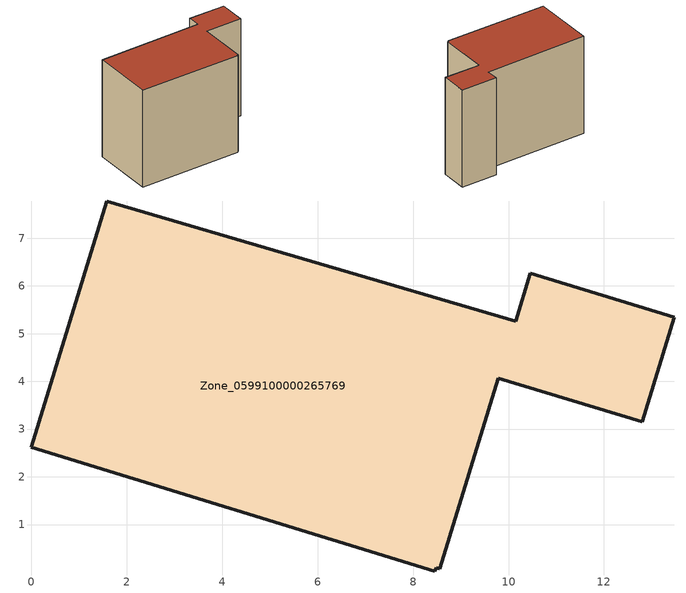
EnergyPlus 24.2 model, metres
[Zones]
Zone_0599100000265769
 floor ground (C_G): 8.48,0.09 8.45,0.03 0,2.62 1.58,7.78 10.15,5.26 10.45,6.26 13.47,5.34 12.8,3.15 9.78,4.07 8.56,0.07 z0
 wall outside (C_F): 13.47,5.34 10.45,6.26 10.15,5.26 1.58,7.78 0,2.62 8.45,0.03 8.48,0.09 8.56,0.07 9.78,4.07 12.8,3.15 13.47,5.34 z0:8.66
 roof outside (C_R): 8.56,0.07 9.78,4.07 12.8,3.15 13.47,5.34 10.45,6.26 10.15,5.26 1.58,7.78 0,2.62 8.45,0.03 8.48,0.09 z8.66
[BUILDING]
Pand.0599100000265769: North Axis=0; Terrain=City; Loads Convergence Tolerance Value=0.04; Temperature Convergence Tolerance Value=0.4; Solar Distribution=FullExterior; Maximum Number of Warmup Days=25; Minimum Number of Warmup Days=1
[Site:Location]
Rotterdam.The.Hague.AP_ZH_NLD Design_Conditions: Latitude=51.96; Longitude=4.45; Time Zone=1; Elevation=-4.5
[SITE:GROUNDTEMPERATURE:BUILDINGSURFACE]
18, 18, 18, 18, 18, 18, 18, 18, 18, 18, 18, 18
[MATERIAL] Thermal Absorptance=0.9; Solar Absorptance=0.7; Visible Absorptance=0.7
Name | Roughness | Thickness | Conductivity | Density | Specific Heat
G.TI.1975-1991 | MediumSmooth | 0.15 | 0.288461 | 540 | 1210
F.TI.1975-1991 | Rough | 0.3 | 0.230769 | 1920 | 840
R.TI.1975-1991 | MediumRough | 0.2 | 0.153846 | 1500 | 1000
[CONSTRUCTION]
C_G: G.TI.1975-1991
C_F: F.TI.1975-1991
C_R: R.TI.1975-1991
[ZONE]
Zone_0599100000265769: Type=1; Multiplier=1; Ceiling Height=Autocalculate; Volume=Autocalculate; Floor Area=autocalculate; Part of Total Floor Area=Yes
[ZONEINFILTRATION:DESIGNFLOWRATE]
Infil_Zone_0599100000265769: Zone or ZoneList or Space or SpaceList=Zone_0599100000265769; Schedule=AlwaysOn; Design Flow Rate Calculation Method=Flow/Area; Flow Rate per Floor Area=0.003; Constant Term Coefficient=1; Temperature Term Coefficient=0; Velocity Term Coefficient=0; Velocity Squared Term Coefficient=0
[HVACTEMPLATE:ZONE:IDEALLOADSAIRSYSTEM]
Zone_0599100000265769: Maximum Heating Supply Air Temperature=50; Minimum Cooling Supply Air Temperature=13; Maximum Heating Supply Air Humidity Ratio=0.0156; Minimum Cooling Supply Air Humidity Ratio=0.0077; Heating Limit=NoLimit; Cooling Limit=NoLimit; Dehumidification Control Type=ConstantSensibleHeatRatio; Cooling Sensible Heat Ratio=0.7; Dehumidification Setpoint=60; Humidification Control Type=None; Humidification Setpoint=30; Outdoor Air Method=None; Outdoor Air Flow Rate per Person=0.00944; Outdoor Air Flow Rate per Zone Floor Area=0; Outdoor Air Flow Rate per Zone=0; Demand Controlled Ventilation Type=None; Outdoor Air Economizer Type=NoEconomizer; Heat Recovery Type=None; Sensible Heat Recovery Effectiveness=0.7; Latent Heat Recovery Effectiveness=0.65
[ZONECONTROL:THERMOSTAT]
ThermostatControl_Zone_0599100000265769: Zone or ZoneList=Zone_0599100000265769; Control Type Schedule=DualSetpointControlType; Control 1=Thermostat_Zone_0599100000265769; Temperature Difference Between Cutout And Setpoint=0
[THERMOSTATSETPOINT:DUALSETPOINT]
Thermostat_Zone_0599100000265769: Heating Setpoint Temperature Schedule=HeatingSetpoint_Zone_0599100000265769; Cooling Setpoint Temperature Schedule=CoolingSetpoint_Zone_0599100000265769
[SCHEDULE:COMPACT]
HeatingSetpoint_Zone_0599100000265769: Through: 12/31, For: AllDays, Until: 24:00, 21
CoolingSetpoint_Zone_0599100000265769: Through: 12/31, For: AllDays, Until: 24:00, 24
DualSetpointControlType: Through: 12/31, For: AllDays, Until: 24:00, 4
AlwaysOn: Through: 12/31, For: AllDays, Until: 24:00, 1
